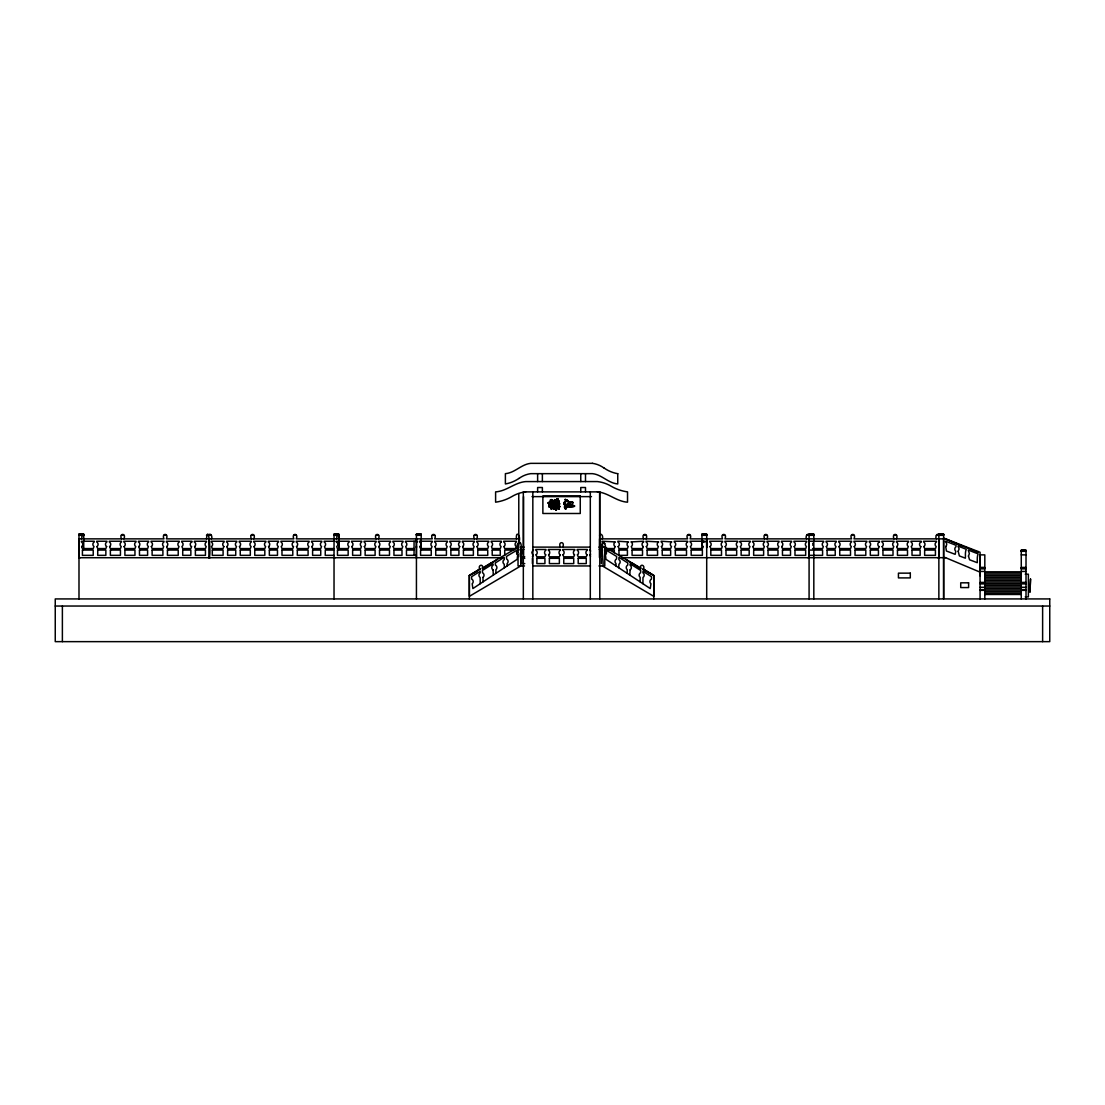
<?xml version="1.0" encoding="UTF-8"?>
<svg xmlns="http://www.w3.org/2000/svg" width="1105" height="1105" viewBox="0 0 1105 1105"><rect width="100%" height="100%" fill="white"/><g stroke="black" fill="none" stroke-linecap="round" stroke-linejoin="round"><path stroke-width="1.5" d="M416.433 557.721L416.447 538.867M504.723 555.345L504.723 550.069L513.88 550.069M653.787 598.924L653.787 575.47L643.138 568.965L653.787 575.47L653.787 596.355L602.377 565.953C605.402 565.774 597.971 537.32 604.808 543.549M599.601 491.877L599.601 557.721L599.559 538.867L687.586 538.867C684.727 532.914 692.973 532.914 690.114 538.867L722.546 538.867C719.742 532.928 727.753 532.928 724.949 538.867L851.554 538.867C848.737 532.928 856.803 532.928 853.985 538.867L943.615 538.867L943.642 598.924L943.615 534.116L938.863 534.157L938.863 598.924M980.066 575.802L980.024 556.147M518.811 542.293C521.643 536.906 515.704 528.963 516.422 538.867M598.951 547.113L604.808 547.113L604.78 565.967L598.965 565.953M809.081 538.867L809.04 557.721L807.879 557.721M938.863 538.867L938.822 557.721L937.648 557.721M520.745 557.1L520.759 553.771M520.787 550.442C523.218 537.859 514.668 541.464 518.425 553.039M518.038 550.207L518.052 549.503L506.477 556.437L506.601 559.006A2.776 2.776 0 0 1 507.085 563.633L507.223 565.981M945.756 546.547L946.391 551.008L955.162 554.323L955.784 551.285A2.956 2.956 0 0 1 956.032 546.685L956.005 545.276L945.535 541.201L945.535 541.906A2.956 2.956 0 0 1 945.7 546.478M96.936 546.574L97.71 548.577L105.859 548.577L106.633 546.574M419.803 546.574L420.563 548.563L431.268 548.563L432.041 546.574A2.776 2.776 0 0 1 432.304 541.933L432.304 541.229L419.541 541.229L419.541 541.933A2.776 2.776 0 0 1 419.817 546.588M462.622 546.574L463.382 548.563L473.368 548.563L474.128 546.574A2.776 2.776 0 0 1 474.404 541.933L474.404 541.229L462.346 541.229L462.346 541.933A2.776 2.776 0 0 1 462.636 546.588M520.938 554.821L521.698 556.81L524.765 556.81M536.091 554.821L536.85 556.81L544.931 556.81L545.69 554.821M548.605 554.821L549.378 556.81L559.365 556.81L560.125 554.821M562.998 554.821L563.771 556.81L573.757 556.81L574.517 554.821M577.432 554.821L578.205 556.81L586.272 556.81L587.031 554.821M589.96 554.821L590.526 556.271M602.294 547.431L602.308 546.574M618.165 546.574L618.966 548.563L627.405 548.563L628.206 546.574A2.749 2.749 0 0 1 628.469 541.92L617.888 541.229L617.888 541.933A2.749 2.749 0 0 1 618.206 546.616M646.328 546.574L647.129 548.563L657.572 548.563L658.373 546.574A2.749 2.749 0 0 1 658.635 541.92L646.038 541.229L646.038 541.933A2.749 2.749 0 0 1 646.356 546.616M896.68 546.574L897.453 548.563L907.523 548.563L908.296 546.574A2.776 2.776 0 0 1 908.559 541.933L908.572 541.243L896.404 541.243L896.404 541.947A2.776 2.776 0 0 1 896.694 546.602M627.143 573.302L627.239 569.71A2.776 2.776 0 0 1 627.723 565.097L627.82 562.97L618.966 557.307L618.869 559.586A2.776 2.776 0 0 1 618.924 564.241L618.703 567.721M548.84 506.546L549.807 505.151M555.635 500.717L555.484 499.791M556.119 501.173L555.193 502.609L556.312 501.698M551.381 507.112L551.423 506.035M553.011 504.957L553.232 503.037L551.423 506.27M565.387 505.607L565.76 504.35M557.321 501.007L556.865 499.129L557.155 501.877L555.995 502.457M564.627 506.477L564.696 505.068M615.899 565.981L616.051 563.619A2.776 2.776 0 0 1 616.535 558.992L616.645 556.437L605.084 549.503L605.084 550.207A2.776 2.776 0 0 1 605.443 554.848L605.982 559.323L650.251 588.564L650.956 583.744A2.776 2.776 0 0 1 651.425 579.117L651.549 576.713L642.986 571.326L642.917 572.832A2.776 2.776 0 0 1 642.986 577.487L642.917 583.716M629.795 575.056L630.126 569.849M556.699 507.554L556.754 506.435L559.807 506.725L556.754 506.435M555.829 508.079L555.594 506.684L551.782 506.974M555.829 507.83C555.732 510.192 553.743 505.869 554.144 507.72M550.649 507.181L550.76 505.759L549.033 506.739M554.738 505.317C556.368 504.073 554.006 507.623 551.906 506.988M524.129 547.113L520.69 547.113L520.759 565.953L469.349 596.355L469.349 575.47L479.984 568.965L469.349 575.47L469.349 598.924M554.738 505.068L554.558 506.049L553.923 504.971L553.246 505.607L553.025 504.419M572.984 502.319C570.567 506.049 571.755 504.571 574.434 505.993M336.431 538.867C339.677 530.732 327.867 536.105 338.793 535.303L338.779 549.144L338.793 534.116L334.042 534.157L334.028 598.924M376.087 538.867C373.283 532.928 381.294 532.928 378.49 538.867M335.63 538.867L432.29 538.867C429.486 532.928 437.497 532.928 434.693 538.867L518.825 538.867M474.349 538.867C471.545 532.928 479.556 532.928 476.752 538.867M764.605 538.867C761.801 532.928 769.812 532.928 767.008 538.867M806.678 538.867C804.772 537.044 807.796 531.919 809.081 535.303M121.467 538.867C118.649 532.928 126.716 532.928 123.898 538.867M333.765 557.721L78.994 557.721L78.98 538.867L163.954 538.867C161.137 532.928 169.203 532.928 166.385 538.867L293.833 538.867C291.016 532.928 299.068 532.928 296.25 538.867L334.677 538.867M206.469 538.867C208.527 521.215 211.511 557.555 208.9 557.721L210.074 557.721M208.859 535.303C210.143 531.919 213.196 537.03 211.29 538.867M251.346 538.867C248.528 532.928 256.595 532.928 253.777 538.867M894 538.867C891.183 532.928 899.235 532.928 896.417 538.867M936.432 538.867C934.526 537.03 937.579 531.919 938.863 535.303M564.406 507.112C567.1 510.344 564.144 509.253 564.627 506.228M599.559 535.303C600.871 531.933 604.034 536.933 602.087 538.867M643.58 538.867C640.72 532.914 648.953 532.914 646.094 538.867M550.939 503.811C547.486 504.764 551.892 502.858 550.18 505.013M557.901 502.72L559.282 501.352L558.246 500.593M554.448 501.104L554.53 500.344M556.975 504.087L556.934 505.123M563.826 503.438L564.406 502.002L564.614 502.996M565.277 505.759L564.655 507.471L564.959 506.56M558.191 501.2L558.357 500.068M555.138 502.526L554.903 503.7L557.155 501.877M554.903 503.7L555.193 502.361M550.525 499.653C550.249 501.698 548.867 503.12 552.956 500.537C549.793 497.83 551.796 501.325 549.434 501.932M548.232 503.079L551.229 502.015L552.39 502.83M569.766 504.612L567.169 505.993L567.639 504.087M567.169 505.993C568.674 499.75 566.078 509.598 564.655 507.223M554.268 501.739L554.448 500.855M565.277 505.993L565.732 505.013M565.788 500.952L565.042 501.725L567.86 500.952M567.763 501.504L567.804 500.537M555.787 502.499L555.401 503.341M565.042 501.725L565.857 500.717L565.221 499.598M556.602 504.75C555.553 506.518 557.362 506.021 556.285 504.557M559.282 501.352L558.011 502.002M566.603 507.72L567.114 505.966C567.652 507.83 575.097 507.471 574.434 505.759M532.403 556.81L533.163 554.821M601.424 556.81L602.184 554.821M553.467 507.706L553.522 509.336L554.558 508.259L556.202 510.289L556.754 509.087M552.721 502.678L551.851 504.225L552.251 502.941M551.851 504.225L551.685 501.739L548.287 502.623M554.268 509.018L555.622 507.513L554.158 507.872M568.302 502.678L570.594 501.891M566.948 505.358L567.639 503.673M553.867 503.3L553.025 504.667M565.967 509.129L566.603 507.471M555.373 501.311L555.635 500.482M555.484 505.33L551.782 507.223L555.884 507.154M569.586 505.165L570.277 503.825L568.426 502.996M563.937 502.927L564.462 502.402M571.092 505.524C575.083 502.692 571.465 500.385 568.523 502.678M556.865 499.377L557.583 498.783L558.343 499.722M559.047 509.129C557.804 509.612 556.63 504.985 559.227 508.866M554.268 501.49L552.666 502.72M566.437 506.035L565.097 507.858M551.561 505.427L553.232 503.037M555.884 503.714L554.793 504.64L556.409 503.631M550.18 504.778L549.061 505.524M553.108 508.424L553.577 507.347M569.448 505.178L567.169 505.759M551.851 503.977L552.541 503.355M555.484 505.579L554.793 504.391L556.81 503.286M567.763 501.256L565.042 501.477M554.53 500.593L554.558 499.598L555.649 499.971M554.448 500.206L555.235 499.916M416.433 542.527L417.151 541.933M574.711 506.118L567.459 506.587M559.613 504.06L557.735 504.115M489.045 565.042L497.029 559.517M550.525 499.902L552.956 500.537M491.628 562.666L482.36 568.84C484.252 563.136 476.904 564.765 480.026 569.766M553.95 501.96L553.011 502.886M482.333 568.081L518.328 547.113C514.336 542.79 522.996 541.201 519.488 543.549M469.349 575.512L477.36 571.202M416.433 547.666L416.461 546.202M555.884 505.855L557.265 505.703L555.995 506.049M570.912 501.877L572.487 502.029M336.956 534.281L338.171 534.281M809.689 534.281L810.904 534.281M548.84 506.297L549.323 507.14L550.76 505.759M556.975 507.554L559.102 508.231M551.63 509.087L551.45 507.706M574.061 505.689L571.092 505.289M549.558 501.739L552.859 501.118M567.1 500.082L565.152 499.35L567.569 500.413M556.975 507.43L559.047 508.88M557.901 502.886L559.738 503.866L557.735 503.88L557.735 505.897L559.392 505.938M559.517 503.452L557.901 502.471M557.735 505.648L559.392 505.703L559.807 506.725M602.391 557.1L602.336 547.099L604.711 547.086M335.202 557.721L334.042 557.721L501.725 557.721M80.195 557.721L79.021 557.721L79.008 541.947M943.642 557.68L945.59 557.68L980.066 572.141M592.418 463.354L530.718 463.354C521.284 464.28 514.916 472.885 505.386 473.658L505.386 483.949A33.551 33.551 0 0 0 518.88 478.437M532.016 496.628L591.465 496.628M558.191 500.952L559.282 501.587M568.426 503.231L570.277 503.825M554.682 508.203L555.622 508.659M83.731 534.157L78.98 534.157L83.731 534.281L83.731 549.144M416.433 598.924L416.433 534.116L421.185 534.116L421.185 549.144M701.951 549.144L701.951 534.116L706.703 534.157L706.703 598.924M809.081 598.924L809.081 534.116L813.819 534.157L813.819 598.924M334.042 534.281L338.793 534.281M416.433 534.281L421.185 534.281M701.951 534.281L706.703 534.281M809.081 534.281L813.819 534.281M938.863 534.281L943.615 534.281M78.98 534.461L83.731 534.461M334.042 534.461L338.793 534.461M416.433 534.461L421.185 534.461M701.951 534.461L706.703 534.461M809.081 534.461L813.819 534.461M938.863 534.461L943.615 534.461M78.98 534.71L83.731 534.71M334.042 534.71L338.793 534.71M416.433 534.71L421.185 534.71M701.951 534.71L706.703 534.71M809.081 534.71L813.819 534.71M938.863 534.71L943.615 534.71M78.98 535L83.731 535M334.042 535L338.779 535.303M416.433 535L421.185 535M701.951 535L706.703 535M809.081 535L813.819 535M938.863 535L943.615 535M83.731 535.303C72.82 536.091 84.671 530.745 81.411 538.867M121.467 535.303L123.898 535.303M163.954 535.303L166.385 535.303M206.469 535.303L211.29 535.303M251.346 535.303L253.777 535.303M293.833 535.303L296.25 535.303M376.087 535.303L378.49 535.303M416.433 535.303L421.185 535.303M432.29 535.303L434.693 535.303M474.349 535.303L476.752 535.303M643.58 535.303L646.094 535.303M687.586 535.303L690.114 535.303M701.951 535.303L706.703 535.303M722.546 535.303L724.949 535.303M764.605 535.303L767.008 535.303M806.678 535.303L813.819 535.303M851.554 535.303L853.985 535.303M894 535.303L896.417 535.303M936.432 535.303L943.615 535.303M944.568 538.826L978.091 552.265L978.091 551.505M334.843 541.243L324.193 541.243L324.193 541.947A2.763 2.763 0 0 1 324.483 546.602L325.229 548.577L333.641 548.577M417.151 541.229L405.438 541.243L405.438 541.947A2.776 2.776 0 0 1 405.715 546.588L406.474 548.577L414.057 548.563M705.114 541.243L690.086 541.229L690.086 541.933A2.749 2.749 0 0 1 690.404 546.616L691.178 548.563L702.379 548.563L703.167 546.574M809.081 541.243L823.653 541.243L823.653 541.947A2.776 2.776 0 0 0 823.363 546.602L822.603 548.563L812.534 548.563M701.951 541.947L705.114 541.947M532.748 547.113L590.332 547.113M604.711 548.563L614.311 548.563L615.112 546.574M523.867 549.475L520.662 550.193A2.776 2.776 0 0 1 520.952 554.834M599.269 549.475L602.46 550.193A2.776 2.776 0 0 0 602.115 554.89M333.641 550.069L325.271 550.069L325.229 555.345L333.641 555.345M414.057 550.069L406.474 550.069L406.46 555.345L416.433 555.345M607.93 550.069L614.311 550.069L614.311 552.707M809.081 550.069L822.576 550.069L822.603 555.345L809.081 555.345M1021.269 550.276L1026.02 550.47M1021.269 550.718L1026.02 550.718M1021.269 551.008L1026.02 551.008M1021.269 551.312L1026.02 551.312M980.066 554.876L984.817 554.876L984.817 598.938M1021.269 554.876L1026.02 554.876M621.701 557.721L945.59 557.68M524.778 558.315L521.74 558.315L521.712 563.591L524.765 563.591M524.488 565.953L518.038 565.967L518.024 554.821M532.665 565.953L590.471 565.953M980.066 567.5L984.817 567.431M1021.269 567.445L1026.02 567.542M980.066 567.639L984.817 567.708M1021.269 567.708L1026.02 567.639M980.066 567.846L984.817 567.942M1021.269 567.942L1026.02 567.846M980.066 568.219L984.817 568.108M1021.269 568.108L1026.02 568.219M980.066 568.398L984.817 568.398M1021.269 568.398L1026.02 568.398M980.066 568.702L984.817 568.702M1021.269 568.702L1026.02 568.702M980.066 571.451L984.817 571.451M1021.269 571.451L1026.02 571.451M984.817 572.141L1021.269 572.141M984.817 572.418L1021.269 572.418M984.817 574.034L1021.269 574.034M1025.219 574.199L1028.382 574.199L1028.382 596.866L1025.219 596.866M984.817 575.65L1021.269 575.65M984.817 577.266L1021.269 577.266M984.817 578.868L1021.269 578.868M984.817 580.484L1021.269 580.484M984.817 582.1L1021.269 582.1M980.066 582.473L984.817 582.446M1021.269 582.473L1026.02 582.446M980.066 582.736L984.817 582.653M1021.269 582.736L1026.02 582.653M980.066 582.86L984.817 582.86M1021.269 582.86L1026.02 582.86M980.066 583.122L984.817 583.122M1021.269 583.122L1026.02 583.122M980.066 583.412L984.817 583.412M1021.269 583.412L1026.02 583.412M980.066 583.73L1026.02 583.73M984.817 585.318L1021.269 585.318M984.817 586.935L1021.269 586.935M980.066 587.28L984.817 587.28M1021.269 587.28L1026.02 587.28M984.817 588.551L1021.269 588.551M980.066 589.642L984.817 589.642M1021.269 589.642L1026.02 589.642M984.817 590.153L1021.269 590.153M980.066 590.346L984.817 590.346M1021.269 590.346L1026.02 590.346M984.817 591.769L1021.269 591.769M984.817 593.385L1021.269 593.385M984.817 594.476L1021.269 594.476M55.25 606.037L1049.75 606.037M597.377 491.877C608.289 492.692 616.521 501.532 627.529 502.181L627.529 491.877A44.338 44.338 0 0 1 611.452 486.38A34.048 34.048 0 0 0 597.377 481.573L525.759 481.587C514.847 482.402 506.615 491.228 495.606 491.877L495.606 502.181A44.338 44.338 0 0 0 511.684 496.684A34.048 34.048 0 0 1 525.759 491.877M553.274 508.783L554.102 509.281M554.793 504.391L555.649 504.75M551.45 509.377L550.649 507.789M943.615 538.066L980.066 552.265L980.066 598.924M945.576 538.826L961.06 545.608M653.787 575.512L643.11 569.766C646.232 564.765 638.883 563.136 640.776 568.84L631.508 562.666M604.808 547.113L640.803 568.081M626.093 559.517L632.751 564.13M549.144 504.322L548.287 503.162M565.042 503.203L565.649 504.198M565.415 503.811L564.614 502.761M548.743 504.032L548.232 502.83M555.249 509.087L556.202 510.289M565.373 499.999L565.857 500.966M564.241 504.239L564.614 504.957M563.937 503.714L564.241 504.488M556.934 504.875L557.265 505.938M550.829 508.77L550.649 506.933M551.63 508.756L551.381 506.877M563.826 503.203L563.937 503.963M517.706 554.834L517.154 559.323L472.885 588.564L472.18 583.744A2.776 2.776 0 0 0 471.697 579.117L471.586 576.713L480.15 571.326L480.219 572.832A2.776 2.776 0 0 0 480.15 577.487L480.219 583.716M504.433 567.721L504.212 564.227A2.776 2.776 0 0 1 504.267 559.572L504.17 557.307L495.316 562.97L495.413 565.097A2.776 2.776 0 0 1 495.896 569.724L495.993 573.302M493.01 569.849L493.341 575.056M520.027 549.392L520.068 550.097M520.206 553.495L520.345 556.906M556.699 507.319L556.464 509.875M482.996 577.349L483.023 581.865M558.343 499.474L558.357 500.316M920.921 546.574L920.161 548.563L912.012 548.563L911.238 546.574A2.776 2.776 0 0 0 910.976 541.933L910.976 541.243L921.197 541.243L921.197 541.947M879.207 546.574L878.434 548.563L870.298 548.563L869.524 546.574A2.776 2.776 0 0 0 869.262 541.933L869.262 541.243L879.483 541.243L879.483 541.947M643.317 546.574L642.516 548.563L632.06 548.563L631.273 546.574A2.749 2.749 0 0 0 630.996 541.92L643.593 541.229L643.593 541.933M293.571 546.574L292.797 548.577L281.982 548.577L281.223 546.574A2.763 2.763 0 0 0 280.946 541.933L280.946 541.243L293.847 541.243L293.847 541.947M223.859 546.574L223.086 548.577L212.284 548.577L211.511 546.574A2.763 2.763 0 0 0 211.248 541.933L211.235 541.243L224.135 541.243L224.135 541.947A2.763 2.763 0 0 0 223.845 546.602M191.635 546.574L190.861 548.577L182.712 548.577L181.938 546.574A2.763 2.763 0 0 0 181.676 541.933L181.676 541.243L191.911 541.243L191.911 541.947M459.694 546.574L458.934 548.563L450.868 548.563L450.108 546.574A2.776 2.776 0 0 0 449.832 541.933L449.832 541.229L459.97 541.229L459.97 541.933A2.776 2.776 0 0 0 459.68 546.588M601.396 558.315L601.424 563.591M518.286 547.113L518.3 550.193A2.776 2.776 0 0 0 518.01 554.834M334.028 538.867L334.042 541.243M78.98 538.867L79.008 541.243M208.859 538.867L208.9 557.721M532.403 558.315L532.417 563.591M1042.623 606.037L1042.623 641.646M1026.02 598.924L1026.02 550.124L1021.269 550.124L1021.269 598.938M740.088 541.947L740.088 541.243L750.226 541.243L750.226 541.947A2.776 2.776 0 0 0 749.936 546.588L749.19 548.563L741.123 548.563L740.364 546.574A2.776 2.776 0 0 0 740.101 541.933M703.457 541.229L703.457 541.933A2.749 2.749 0 0 0 703.139 546.616M687.614 541.933L687.614 541.229L674.243 541.229L674.243 541.933A2.749 2.749 0 0 1 674.561 546.616L675.321 548.563L686.523 548.563L687.324 546.574A2.749 2.749 0 0 1 687.572 541.92M640.113 581.865L640.14 577.349A2.776 2.776 0 0 1 640.61 572.721L640.707 570.47L630.14 563.84L630.071 565.207A2.776 2.776 0 0 1 630.14 569.862M617.75 473.658L617.75 483.949C608.22 483.189 601.838 474.57 592.418 473.658L530.718 473.658A25.802 25.802 0 0 0 518.922 478.493M604.711 553.039C608.054 548.135 602.211 535.373 602.405 547.113M599.794 598.924L599.794 491.877L523.328 491.877L523.328 598.924M590.305 491.877L590.305 598.924M589.683 549.475L589.683 550.193A2.776 2.776 0 0 1 590.636 551.05M585.498 473.658L585.498 481.587M585.498 491.877L585.498 487.512L580.76 487.512L580.76 491.877M580.76 473.658L580.76 481.587M562.749 547.113C565.553 541.174 557.542 541.174 560.346 547.113M558.191 499.032L557.044 498.88M542.375 473.658L542.375 481.587M542.375 491.877L542.375 487.512L537.624 487.512L537.624 491.877M537.624 473.658L537.624 481.587M533.439 549.475L533.439 550.193A2.776 2.776 0 0 0 532.044 552.251M532.831 491.877L532.831 598.924M523.535 496.628L523.535 557.721M518.784 493.576L518.784 547.583M501.311 541.933L501.311 541.229L491.173 541.229L491.173 541.933A2.776 2.776 0 0 1 491.463 546.588L492.208 548.563L500.275 548.563L501.048 546.574A2.776 2.776 0 0 1 501.311 541.933M414.057 541.243L414.057 555.345M336.417 541.947L336.417 541.243L349.194 541.243L349.194 541.947A2.776 2.776 0 0 0 348.904 546.588L348.158 548.577L337.453 548.577L336.694 546.574A2.776 2.776 0 0 0 336.417 541.933M78.994 534.116L78.994 598.924M62.377 606.037L62.377 641.646M548.619 554.834A2.776 2.776 0 0 0 548.342 550.18L548.342 549.475L560.401 549.475L560.401 550.193A2.776 2.776 0 0 0 560.111 554.834M545.677 554.834A2.776 2.776 0 0 1 545.953 550.18L545.953 549.475L535.828 549.475L535.828 550.193A2.776 2.776 0 0 1 536.105 554.834M533.149 554.834A2.776 2.776 0 0 1 532.044 552.983M574.503 554.834A2.776 2.776 0 0 1 574.78 550.18L574.78 549.475L562.735 549.475L562.735 550.193A2.776 2.776 0 0 1 563.011 554.834M577.445 554.834A2.776 2.776 0 0 0 577.169 550.18L577.169 549.475L587.308 549.475L587.308 550.193A2.776 2.776 0 0 0 587.017 554.834M643.221 546.616A2.749 2.749 0 0 1 643.524 541.92M615.071 546.616A2.749 2.749 0 0 1 615.375 541.92L602.032 541.229L602.032 541.933A2.749 2.749 0 0 1 603.233 543.121M602.791 546.243A2.749 2.749 0 0 1 602.349 546.616M617.75 473.7A33.551 33.551 0 0 1 604.255 468.133M592.418 463.313A25.802 25.802 0 0 1 604.214 468.188M293.295 546.602A2.763 2.763 0 0 1 293.571 541.933M191.372 546.602A2.763 2.763 0 0 1 191.648 541.933M106.619 546.602A2.763 2.763 0 0 1 106.895 541.933L106.909 541.243L96.674 541.243L96.674 541.947A2.763 2.763 0 0 1 96.964 546.602M812.714 543.301A2.776 2.776 0 0 1 812.769 545.276M878.931 546.602A2.776 2.776 0 0 1 879.221 541.933M920.645 546.602A2.776 2.776 0 0 1 920.935 541.933M517.637 554.807A2.776 2.776 0 0 1 517.983 550.166M590.623 554.171A2.776 2.776 0 0 1 589.973 554.834M492.996 569.862A2.776 2.776 0 0 1 493.065 565.194L492.996 563.84L482.429 570.47L482.526 572.735A2.776 2.776 0 0 1 483.009 577.363M124.893 550.069L124.893 555.345L134.976 555.345L134.948 550.069L124.893 550.069M139.465 550.069L139.465 555.345L147.614 555.345L147.587 550.069L139.465 550.069M152.117 550.069L152.117 555.345L162.918 555.345L162.891 550.069L152.117 550.069M254.758 550.069L254.758 555.345L264.841 555.345L264.813 550.069L254.758 550.069M269.344 550.069L269.344 555.345L277.493 555.345L277.466 550.069L269.344 550.069M281.982 550.069L281.982 555.345L292.797 555.345L292.77 550.069L281.982 550.069M379.512 550.069L379.512 555.345L389.499 555.345L389.471 550.069L379.512 550.069M393.946 550.069L393.946 555.345L402.013 555.345L401.985 550.069L393.946 550.069M420.563 550.069L420.563 555.345L431.268 555.345L431.24 550.069L420.563 550.069M477.774 550.069L477.774 555.345L487.761 555.345L487.719 550.069L477.774 550.069M492.208 550.069L492.208 555.345L500.275 555.345L500.247 550.069L492.208 550.069M563.771 558.315L563.757 563.591L573.744 563.591L573.716 558.315L563.771 558.315M578.205 558.315L578.191 563.591L586.272 563.591L586.244 558.315L578.205 558.315M647.129 550.069L647.116 555.345L657.572 555.345L657.53 550.069L647.129 550.069M662.226 550.069L662.226 555.345L670.666 555.345L670.638 550.069L662.226 550.069M675.321 550.069L675.321 555.345L686.523 555.345L686.495 550.069L675.321 550.069M706.703 538.867L706.703 547.666L706.689 538.867M710.819 550.069L710.819 555.345L721.524 555.345L721.496 550.069L710.819 550.069M768.03 550.069L768.03 555.345L778.017 555.345L777.989 550.069L768.03 550.069M782.464 550.069L782.464 555.345L790.531 555.345L790.503 550.069L782.464 550.069M794.992 550.069L794.978 555.345L805.683 555.345L805.655 550.069L794.992 550.069M827.092 550.069L827.092 555.345L835.242 555.345L835.214 550.069L827.092 550.069M839.731 550.069L839.731 555.345L850.532 555.345L850.491 550.069L839.731 550.069M897.453 550.069L897.44 555.345L907.523 555.345L907.495 550.069L897.453 550.069M912.012 550.069L912.012 555.345L920.147 555.345L920.12 550.069L912.012 550.069M924.65 550.069L924.636 555.345L935.438 555.345L935.41 550.069L924.65 550.069M82.447 550.069L82.405 555.345L93.221 555.345L93.221 550.069L82.447 550.069M97.737 550.069L97.71 555.345L105.859 555.345L105.859 550.069L97.737 550.069M110.39 550.069L110.362 555.345L120.445 555.345L120.445 550.069L110.39 550.069M167.449 550.069L167.408 555.345L178.223 555.345L178.223 550.069L167.449 550.069M182.739 550.069L182.712 555.345L190.861 555.345L190.861 550.069L182.739 550.069M195.392 550.069L195.364 555.345L205.447 555.345L205.447 550.069L195.392 550.069M212.312 550.069L212.284 555.345L223.1 555.345L223.086 550.069L212.312 550.069M227.616 550.069L227.589 555.345L235.738 555.345L235.738 550.069L227.616 550.069M240.268 550.069L240.227 555.345L250.324 555.345L250.31 550.069L240.268 550.069M297.314 550.069L297.286 555.345L308.102 555.345L308.088 550.069L297.314 550.069M312.618 550.069L312.591 555.345L320.74 555.345L320.74 550.069L312.618 550.069M337.481 550.069L337.453 555.345L348.158 555.345L348.158 550.069L337.481 550.069M352.633 550.069L352.606 555.345L360.672 555.345L360.672 550.069L352.633 550.069M365.161 550.069L365.133 555.345L375.12 555.345L375.106 550.069L365.161 550.069M435.743 550.069L435.715 555.345L446.42 555.345L446.42 550.069L435.743 550.069M450.895 550.069L450.868 555.345L458.934 555.345L458.934 550.069L450.895 550.069M463.423 550.069L463.382 555.345L473.368 555.345L473.368 550.069L463.423 550.069M536.892 558.315L536.864 563.591L544.931 563.591L544.931 558.315L536.892 558.315M549.406 558.315L549.378 563.591L559.365 563.591L559.365 558.315L549.406 558.315M618.993 550.069L618.966 555.345L627.419 555.345L627.405 550.069L618.993 550.069M632.101 550.069L632.074 555.345L642.516 555.345L642.516 550.069L632.101 550.069M691.205 550.069L691.178 555.345L702.379 555.345L702.379 550.069L691.205 550.069M725.999 550.069L725.971 555.345L736.676 555.345L736.676 550.069L725.999 550.069M741.151 550.069L741.123 555.345L749.19 555.345L749.19 550.069L741.151 550.069M753.679 550.069L753.651 555.345L763.624 555.345L763.624 550.069L753.679 550.069M855.049 550.069L855.008 555.345L865.809 555.345L865.809 550.069L855.049 550.069M870.326 550.069L870.298 555.345L878.447 555.345L878.434 550.069L870.326 550.069M882.964 550.069L882.936 555.345L893.006 555.345L893.006 550.069L882.964 550.069M958.187 551.285L959.361 555.912L965.383 558.191C965.604 555.47 964.941 552.238 966.267 549.282L957.966 546.036L959.112 548.909L958.187 551.285M968.45 556.036L969.568 559.779L977.29 562.694C977.359 560.014 976.931 556.837 978.105 553.881L968.229 550.041L969.375 553.646L968.45 556.036M81.632 546.574L82.405 548.577L93.221 548.577L93.994 546.574A2.763 2.763 0 0 1 94.257 541.933L94.257 541.243L81.369 541.243L81.369 541.947A2.763 2.763 0 0 1 81.66 546.602M109.588 546.574L110.362 548.577L120.445 548.577L121.219 546.574A2.763 2.763 0 0 1 121.481 541.933L121.481 541.243L109.312 541.243L109.312 541.947A2.763 2.763 0 0 1 109.602 546.602M124.119 546.574L124.893 548.577L134.976 548.577L135.749 546.574A2.763 2.763 0 0 1 136.012 541.933L136.026 541.243L123.843 541.243L123.843 541.947A2.763 2.763 0 0 1 124.133 546.602M138.705 546.574L139.465 548.577L147.614 548.577L148.388 546.574A2.763 2.763 0 0 1 148.65 541.933L148.664 541.243L138.429 541.243L138.429 541.947A2.763 2.763 0 0 1 138.719 546.602M151.344 546.574L152.117 548.577L162.932 548.577L163.692 546.574A2.763 2.763 0 0 1 163.968 541.933L163.968 541.243L151.067 541.243L151.067 541.947A2.763 2.763 0 0 1 151.357 546.602M166.634 546.574L167.408 548.577L178.223 548.577L178.996 546.574A2.763 2.763 0 0 1 179.259 541.933L179.259 541.243L166.372 541.243L166.372 541.947A2.763 2.763 0 0 1 166.662 546.602M194.591 546.574L195.364 548.577L205.447 548.577L206.221 546.574A2.763 2.763 0 0 1 206.483 541.933L206.483 541.243L194.314 541.243L194.314 541.947A2.763 2.763 0 0 1 194.604 546.602M226.815 546.574L227.589 548.577L235.738 548.577L236.511 546.574A2.763 2.763 0 0 1 236.774 541.933L236.774 541.243L226.539 541.243L226.539 541.947A2.763 2.763 0 0 1 226.829 546.602M239.454 546.574L240.227 548.577L250.31 548.577L251.084 546.574A2.763 2.763 0 0 1 251.346 541.933L251.36 541.243L239.191 541.243L239.191 541.947A2.763 2.763 0 0 1 239.481 546.602M253.998 546.574L254.758 548.577L264.855 548.577L265.614 546.574A2.763 2.763 0 0 1 265.891 541.933L265.891 541.243L253.722 541.243L253.722 541.947A2.763 2.763 0 0 1 254.012 546.602M268.57 546.574L269.344 548.577L277.493 548.577L278.267 546.574A2.763 2.763 0 0 1 278.529 541.933L278.543 541.243L268.294 541.243L268.294 541.947A2.763 2.763 0 0 1 268.598 546.602M296.513 546.574L297.286 548.577L308.088 548.577L308.861 546.574A2.763 2.763 0 0 1 309.124 541.933L309.138 541.243L296.237 541.243L296.237 541.947A2.763 2.763 0 0 1 296.527 546.602M311.817 546.574L312.591 548.577L320.74 548.577L321.514 546.574A2.763 2.763 0 0 1 321.776 541.933L321.776 541.243L311.541 541.243L311.541 541.947A2.763 2.763 0 0 1 311.831 546.602M351.846 546.574L352.606 548.577L360.672 548.577L361.432 546.574A2.776 2.776 0 0 1 361.708 541.933L361.708 541.243L351.57 541.243L351.57 541.947A2.776 2.776 0 0 1 351.86 546.588M364.36 546.574L365.12 548.577L375.106 548.577L375.88 546.574A2.776 2.776 0 0 1 376.142 541.933L376.142 541.243L364.084 541.243L364.084 541.947A2.776 2.776 0 0 1 364.374 546.588M378.753 546.574L379.512 548.577L389.499 548.577L390.258 546.574A2.776 2.776 0 0 1 390.535 541.933L390.535 541.243L378.476 541.243L378.476 541.947A2.776 2.776 0 0 1 378.766 546.588M393.187 546.574L393.946 548.577L402.013 548.577L402.786 546.574A2.776 2.776 0 0 1 403.049 541.933L403.049 541.243L392.91 541.243L392.91 541.947A2.776 2.776 0 0 1 393.2 546.588M434.942 546.574L435.715 548.563L446.42 548.563L447.18 546.574A2.776 2.776 0 0 1 447.442 541.933L447.456 541.229L434.679 541.229L434.679 541.933A2.776 2.776 0 0 1 434.956 546.588M477.015 546.574L477.774 548.563L487.761 548.563L488.521 546.574A2.776 2.776 0 0 1 488.783 541.933L488.797 541.229L476.738 541.229L476.738 541.933A2.776 2.776 0 0 1 477.029 546.588M503.963 546.574L504.723 548.563L515.427 548.563L516.201 546.574A2.776 2.776 0 0 1 516.463 541.933L516.463 541.229L503.7 541.229L503.7 541.933A2.776 2.776 0 0 1 503.977 546.588M661.425 546.574L662.226 548.563L670.666 548.563L671.467 546.574A2.749 2.749 0 0 1 671.73 541.92L661.149 541.229L661.149 541.933A2.749 2.749 0 0 1 661.467 546.616M710.059 546.574L710.819 548.563L721.524 548.563L722.297 546.574A2.776 2.776 0 0 1 722.56 541.933L722.56 541.243L709.797 541.243L709.797 541.947A2.776 2.776 0 0 1 710.073 546.588M725.212 546.574L725.971 548.563L736.676 548.563L737.436 546.574A2.776 2.776 0 0 1 737.698 541.933L737.712 541.243L724.935 541.243L724.935 541.947A2.776 2.776 0 0 1 725.225 546.588M752.878 546.574L753.638 548.563L763.624 548.563L764.384 546.574A2.776 2.776 0 0 1 764.66 541.933L764.66 541.243L752.602 541.243L752.602 541.947A2.776 2.776 0 0 1 752.892 546.588M767.271 546.574L768.03 548.563L778.017 548.563L778.776 546.574A2.776 2.776 0 0 1 779.039 541.933L779.053 541.243L766.994 541.243L766.994 541.947A2.776 2.776 0 0 1 767.284 546.588M781.705 546.574L782.464 548.563L790.531 548.563L791.304 546.574A2.776 2.776 0 0 1 791.567 541.933L791.567 541.243L781.428 541.243L781.428 541.947A2.776 2.776 0 0 1 781.718 546.588M794.219 546.574L794.992 548.563L805.697 548.563L806.457 546.574A2.776 2.776 0 0 1 806.719 541.933L806.719 541.243L793.956 541.243L793.956 541.947A2.776 2.776 0 0 1 794.233 546.588M826.333 546.574L827.092 548.563L835.242 548.563L836.015 546.574A2.776 2.776 0 0 1 836.278 541.933L836.278 541.243L826.057 541.243L826.057 541.947A2.776 2.776 0 0 1 826.347 546.602M838.957 546.574L839.731 548.563L850.532 548.563L851.306 546.574A2.776 2.776 0 0 1 851.568 541.933L851.568 541.243L838.681 541.243L838.681 541.947A2.776 2.776 0 0 1 838.971 546.602M854.234 546.574L855.008 548.563L865.809 548.563L866.582 546.574A2.776 2.776 0 0 1 866.845 541.933L866.845 541.243L853.972 541.243L853.972 541.947A2.776 2.776 0 0 1 854.262 546.602M882.163 546.574L882.923 548.563L893.006 548.563L893.779 546.574A2.776 2.776 0 0 1 894.042 541.933L894.042 541.243L881.887 541.243L881.887 541.947A2.776 2.776 0 0 1 882.177 546.602M923.877 546.574L924.65 548.563L935.452 548.563L936.211 546.574A2.776 2.776 0 0 1 936.488 541.933L936.488 541.243L923.6 541.243L923.6 541.947A2.776 2.776 0 0 1 923.891 546.602M580.263 495.91L542.873 495.91L542.873 513.494L580.263 513.494L580.263 495.91M910.299 573.15L898.434 573.15L898.434 577.901L910.299 577.901L910.299 573.15M1030.537 579.034L1029.984 592.004L1030.537 579.034M968.615 582.818L960.728 582.818L960.728 587.57L968.615 587.57L968.615 582.818M1049.75 598.924L55.25 598.924L55.25 641.646L1049.75 641.646L1049.75 598.924"/></g></svg>
